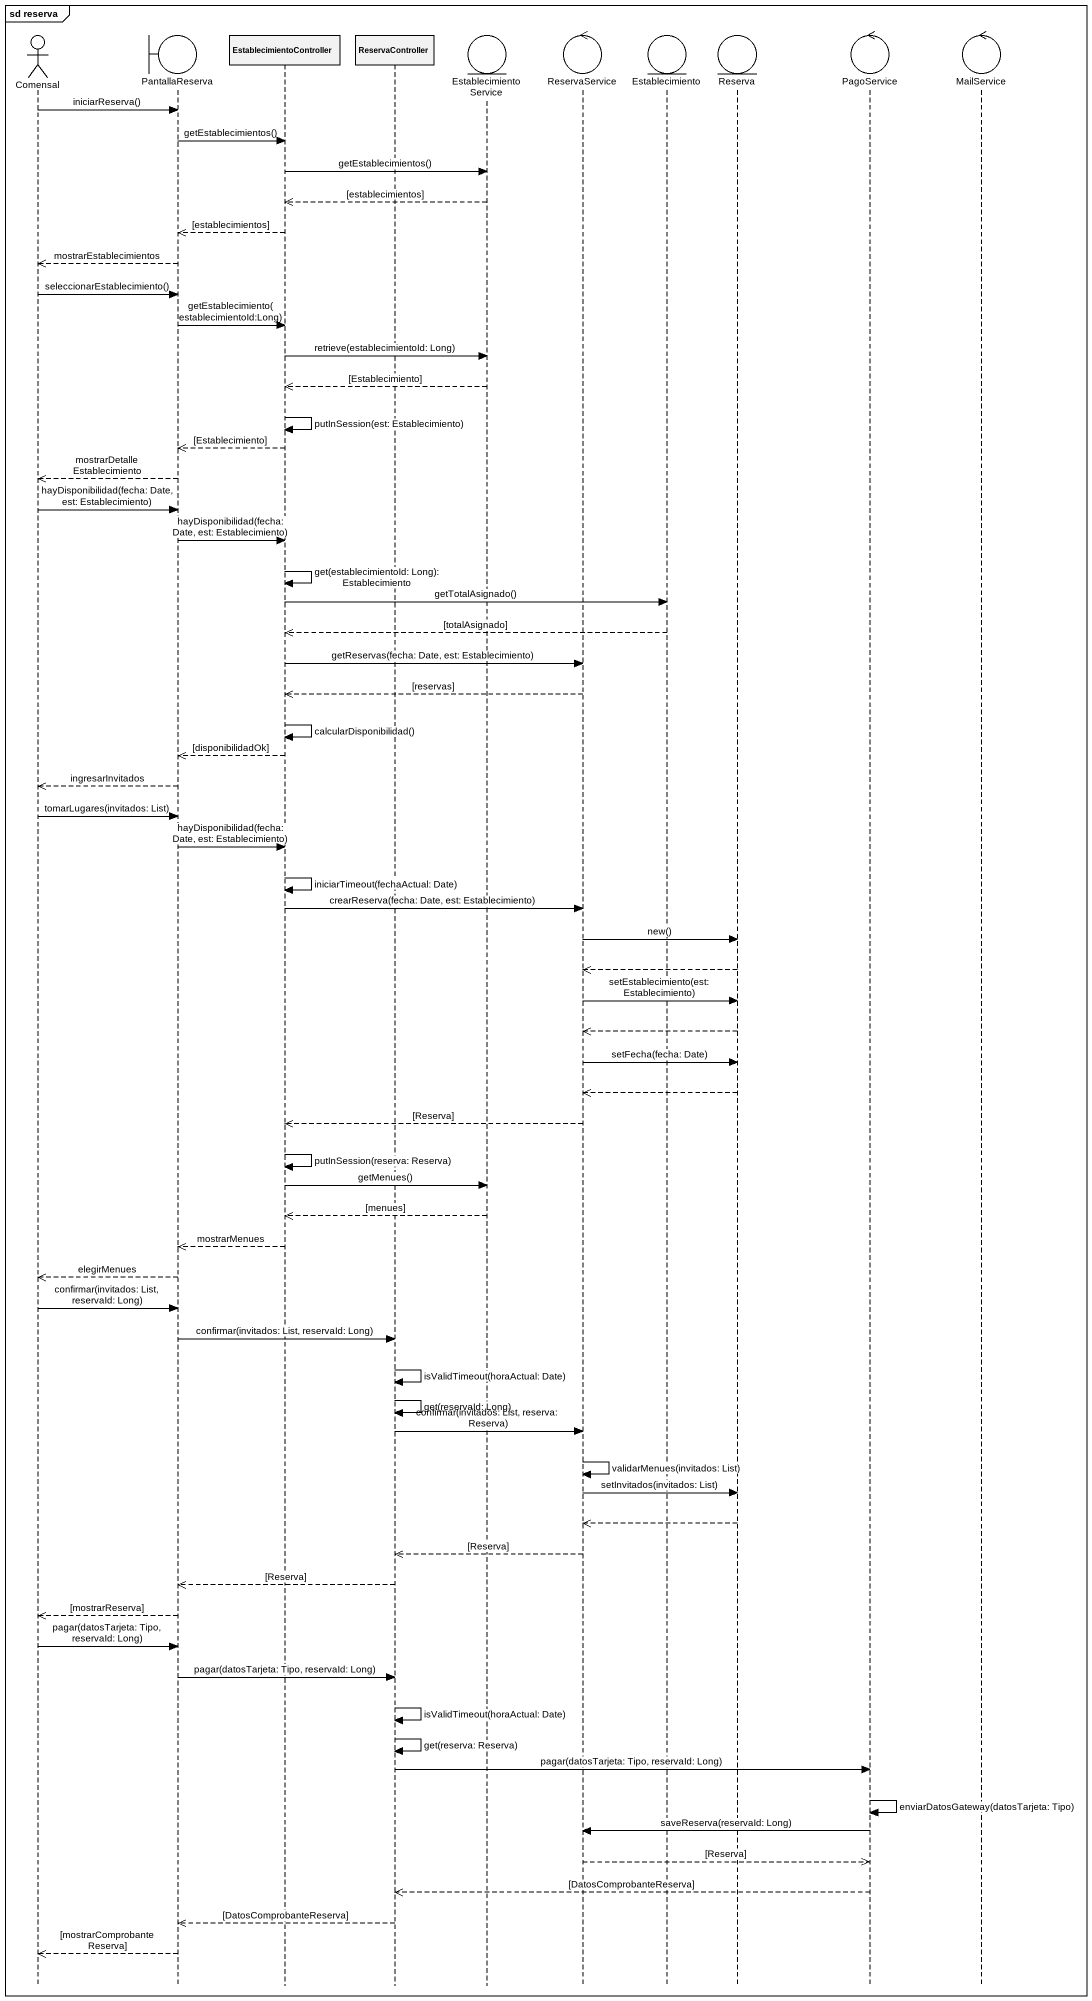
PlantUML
@startuml
mainframe sd reserva
hide footbox
actor Comensal
boundary PantallaReserva
participant EstablecimientoController
participant ReservaController
entity EstablecimientoService
control ReservaService
entity Establecimiento
entity Reserva
control PagoService
control MailService

Comensal -> PantallaReserva : iniciarReserva()
PantallaReserva -> EstablecimientoController : getEstablecimientos()
EstablecimientoController -> EstablecimientoService : getEstablecimientos()
EstablecimientoService -->> EstablecimientoController : [establecimientos]
EstablecimientoController -->> PantallaReserva : [establecimientos]
PantallaReserva -->> Comensal : mostrarEstablecimientos
Comensal -> PantallaReserva : seleccionarEstablecimiento()
PantallaReserva -> EstablecimientoController : getEstablecimiento(establecimientoId:Long)
EstablecimientoController -> EstablecimientoService : retrieve(establecimientoId: Long)
EstablecimientoService -->> EstablecimientoController : [Establecimiento]
EstablecimientoController -> EstablecimientoController : putInSession(est: Establecimiento)
EstablecimientoController -->> PantallaReserva : [Establecimiento]
PantallaReserva -->> Comensal : mostrarDetalleEstablecimiento
Comensal -> PantallaReserva : hayDisponibilidad(fecha: Date, est: Establecimiento)
PantallaReserva -> EstablecimientoController : hayDisponibilidad(fecha: Date, est: Establecimiento)
EstablecimientoController -> EstablecimientoController : get(establecimientoId: Long): Establecimiento
EstablecimientoController -> Establecimiento : getTotalAsignado()
Establecimiento -->> EstablecimientoController : [totalAsignado]
EstablecimientoController -> ReservaService : getReservas(fecha: Date, est: Establecimiento)
ReservaService -->> EstablecimientoController : [reservas]
EstablecimientoController -> EstablecimientoController : calcularDisponibilidad()
EstablecimientoController -->> PantallaReserva : [disponibilidadOk]
PantallaReserva -->> Comensal : ingresarInvitados
Comensal -> PantallaReserva : tomarLugares(invitados: List)
PantallaReserva -> EstablecimientoController : hayDisponibilidad(fecha: Date, est: Establecimiento)
EstablecimientoController -> EstablecimientoController : iniciarTimeout(fechaActual: Date)
EstablecimientoController -> ReservaService : crearReserva(fecha: Date, est: Establecimiento)
ReservaService -> Reserva : new()
Reserva -->> ReservaService
ReservaService -> Reserva : setEstablecimiento(est: Establecimiento)
Reserva -->> ReservaService
ReservaService -> Reserva : setFecha(fecha: Date)
Reserva -->> ReservaService
ReservaService -->> EstablecimientoController : [Reserva]
EstablecimientoController -> EstablecimientoController : putInSession(reserva: Reserva)
EstablecimientoController -> EstablecimientoService : getMenues()
EstablecimientoService -->> EstablecimientoController : [menues]
EstablecimientoController -->> PantallaReserva : mostrarMenues
PantallaReserva -->> Comensal : elegirMenues
Comensal -> PantallaReserva : confirmar(invitados: List, reservaId: Long)
PantallaReserva -> ReservaController : confirmar(invitados: List, reservaId: Long)
ReservaController -> ReservaController : isValidTimeout(horaActual: Date)
ReservaController -> ReservaController : get(reservaId: Long)
ReservaController -> ReservaService : confirmar(invitados: List, reserva: Reserva)
ReservaService -> ReservaService : validarMenues(invitados: List)
ReservaService -> Reserva : setInvitados(invitados: List)
Reserva -->> ReservaService
ReservaService -->> ReservaController : [Reserva]
ReservaController -->> PantallaReserva : [Reserva]
PantallaReserva -->> Comensal : [mostrarReserva]
Comensal -> PantallaReserva : pagar(datosTarjeta: Tipo, reservaId: Long)
PantallaReserva -> ReservaController : pagar(datosTarjeta: Tipo, reservaId: Long)
ReservaController -> ReservaController : isValidTimeout(horaActual: Date)
ReservaController -> ReservaController : get(reserva: Reserva)
ReservaController -> PagoService : pagar(datosTarjeta: Tipo, reservaId: Long)
PagoService -> PagoService : enviarDatosGateway(datosTarjeta: Tipo)
PagoService -> ReservaService : saveReserva(reservaId: Long)
ReservaService -->> PagoService : [Reserva]
PagoService -->> ReservaController : [DatosComprobanteReserva]
ReservaController -->> PantallaReserva : [DatosComprobanteReserva]
PantallaReserva -->> Comensal : [mostrarComprobanteReserva]
@enduml
